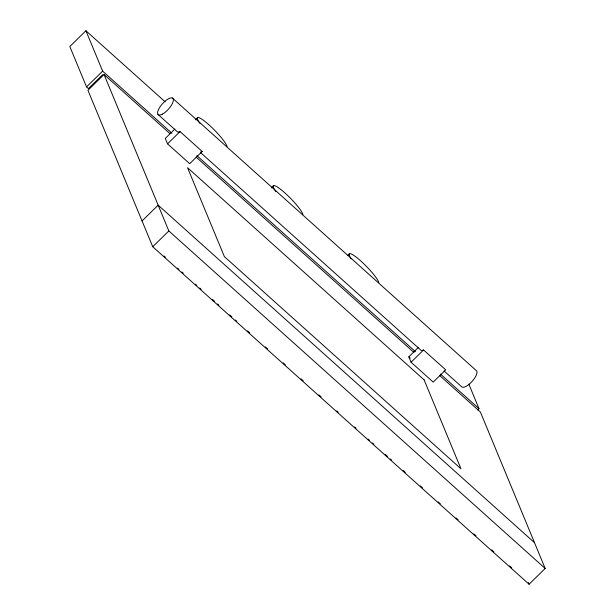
<?xml version="1.0" encoding="UTF-8"?>
<svg xmlns="http://www.w3.org/2000/svg" width="615" height="615" viewBox="0 0 615 615"><rect width="100%" height="100%" fill="white"/><g stroke="black" fill="none" stroke-linecap="round" stroke-linejoin="round"><path stroke-width="0.92" d="M165.181 101.844L85.916 30.75L69.81 46.525L86.531 86.9L88.429 88.606L102.605 74.723M86.531 86.9L102.644 71.132L85.916 30.75M169.748 133.447L104.05 74.523L87.937 90.297L152.735 246.73L529.085 584.25L545.19 568.475L480.4 412.05L439.687 375.542M174.852 129.058L165.297 138.413L167.541 143.841L189.681 163.698L202.189 151.451L180.049 131.595L178.611 132.056A10.947 4.028 -48.1 0 1 176.951 131.418L157.97 114.398M167.541 143.841L180.049 131.595M195.362 119.833L197.4 117.834M142.05 220.939L158.163 205.164L534.512 542.691M152.735 246.73L168.841 230.956L104.05 74.523M271.269 187.898L273.298 185.907M347.844 255.31L349.205 253.98M200.513 152.551L420.468 349.812A10.947 4.028 -48.1 0 0 422.128 350.45L423.574 349.989L445.706 369.846L433.206 382.092L411.066 362.235L408.814 356.808L418.369 347.452M411.066 362.235L423.574 349.989M477.647 409.967L478.993 408.652L468.807 384.075M200.744 151.905L202.189 151.451M172.315 97.985L475.925 370.268A10.962 4.036 -48.1 0 1 472.351 381.139A10.962 4.036 -48.1 0 1 461.581 386.681L444.015 370.93M102.644 71.132L171.916 133.255M196.908 155.672L415.433 351.649M440.425 374.066L478.993 408.652M196.17 157.14L413.98 352.487M408.814 356.808L410.243 358.091M168.841 230.956L545.19 568.475M163.982 255.963L165.412 257.247M177.551 268.132L178.98 269.408M181.832 271.976L183.262 273.252M195.401 284.138L196.831 285.421M199.683 287.981L201.113 289.265M212.536 299.505L214.681 301.427M217.533 303.987L218.963 305.271M229.672 314.872L231.817 316.794M235.384 320L236.813 321.276M247.522 330.885L249.667 332.807M265.373 346.891L267.517 348.813M283.223 362.904L285.368 364.826M301.073 378.909L303.218 380.831M318.924 394.922L321.068 396.844M336.774 410.928L338.204 412.211M354.624 426.941L356.054 428.217M368.193 439.102L369.623 440.386M372.475 442.946L373.905 444.23M385.328 454.477L387.473 456.392M390.325 458.959L391.755 460.235M403.179 470.483L405.323 472.405M420.314 485.85L422.459 487.772M438.164 501.863L440.309 503.777M456.015 517.868L458.16 519.79M473.865 533.882L476.01 535.796M491.716 549.887L493.86 551.809M509.566 565.892L511.711 567.814M528.37 582.528L529.085 584.25M351.203 258.807A21.018 3.398 45.6 0 1 359.306 259.676A21.018 3.398 45.6 0 1 378.848 282.593M199.967 123.492A21.018 3.398 45.6 0 1 207.001 123.108A21.018 3.398 45.6 0 1 227.043 146.447M275.866 191.565A21.018 3.398 45.6 0 1 282.9 191.18A21.018 3.398 45.6 0 1 302.941 214.52M424.127 379.893L187.567 167.734L224.39 256.639L460.958 468.791L424.127 379.893M162.306 114.19A10.962 4.036 -48.1 0 0 173.353 99.338A10.962 4.036 -48.1 0 0 160.799 105.803A10.962 4.036 -48.1 0 0 162.306 114.19"/></g></svg>
